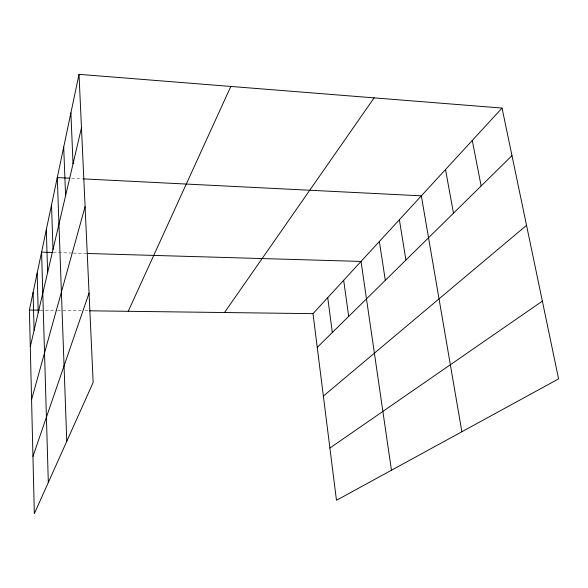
<?xml version="1.0" encoding="UTF-8"?>
<svg xmlns="http://www.w3.org/2000/svg" width="588" height="588" viewBox="0 0 588 588"><rect width="100%" height="100%" fill="white"/><g stroke="black" fill="none" stroke-linecap="round" stroke-linejoin="round"><path stroke-width="0.44" stroke-dasharray="2.94 2.21" d="M40.285 310.185L56.617 310.39M57.521 310.398L61.152 310.449M62.967 310.471L81.262 310.707M84.922 310.751L88.582 310.795M53.405 252.502L72.493 253.053M73.404 253.083L86.149 253.45M71.67 178.304L82.46 178.848"/><path stroke-width="0.88" d="M79.013 74.338L93.161 382.443L34.339 513.662L29.4 310.045L79.013 74.338L502.042 108.067L558.6 378.885L336.468 500.292L313 313.654L502.042 108.067M30.289 346.655L81.467 127.787M31.576 399.671L85.091 206.66M32.95 456.413L89.06 293.074M128.235 311.302L230.812 86.436M224.513 312.529L374.122 97.865M317.241 347.368L511.972 155.607M323.363 396.069L526.532 225.329M329.897 448.034L542.364 301.13M29.4 310.045L39.381 310.17M89.501 310.809L313 313.654M52.494 252.472L41.586 252.156L48.319 482.483M87.061 253.479L361.025 261.425L391.446 470.246M69.869 178.215L57.279 177.583L66.767 441.331M83.364 178.892L421.331 195.841L461.867 431.761M472.267 140.444L481.138 185.97M445.506 169.55L453.48 213.201M399.377 219.714L405.918 260.043M379.356 241.484L385.316 280.329M343.679 280.285L348.684 316.403M327.729 297.638L332.323 332.514M70.898 112.896L73.037 163.824M63.702 147.073L65.591 195.686M51.516 204.977L53.001 249.51M46.305 229.71L47.643 272.435M37.154 273.207L38.235 312.669M33.104 292.427L34.089 330.412"/></g></svg>
